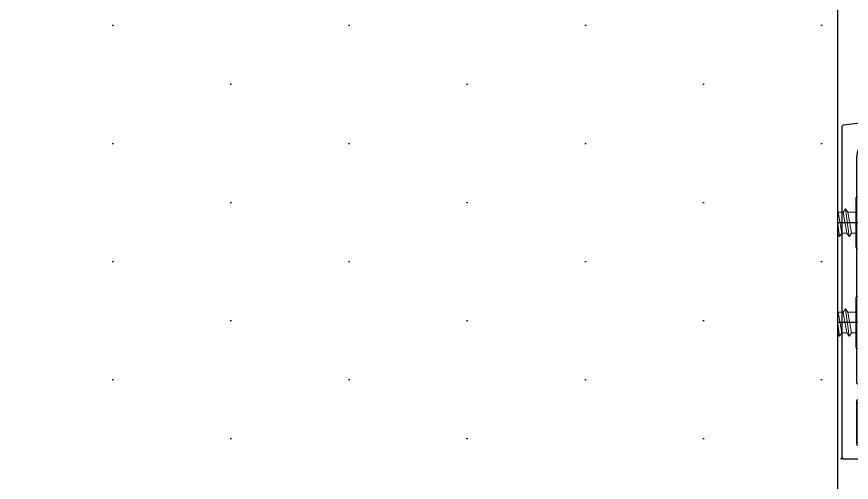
# Model space of a CAD drawing. Header units: millimetres. Extents: x 663313 to 1226001, y 1431724 to 1620898.
# Drawn here: x 772163 to 772275.1, y 1508785.9 to 1508848.5 of the extents above; entities that cross this region are included whole.
import ezdxf

# ---------------------------------------------------------------- set-up
doc = ezdxf.new("R2010")
doc.units = ezdxf.units.MM
doc.set_wipeout_variables(frame=1)
doc.linetypes.add('CENTER', pattern=[50.800000000000004, 31.75, -6.35, 6.35, -6.35])
for name, color, linetype in [('000 - STRUCTURE_STEEL_ACCESORIES_WIPEOUT_', 7, 'Continuous'), ('010 - ASPG_ACCESSORIES_MAIN_COLOR_1', 7, 'Continuous'), ('010 - ASPG_EXTR_MAIN_COLOR_2', 7, 'Continuous'), ('010 - ASPG_FASTERN_HIDDEN_', 7, 'Continuous'), ('010 - ASPG_FASTERN_MAIN_COLOR_1', 7, 'Continuous'), ('010 - ASPG_FASTERN_SUB_COLOR_2', 7, 'Continuous'), ('010 - ASPG_FLASHING_HATCH_', 7, 'Continuous'), ('010 - ASPG_FLASHING_MAIN_COLOR_4', 7, 'Continuous'), ('010 - ASPG_FLASHING_WIPEOUT_', 7, 'Continuous'), ('010 - ASPG_FRAMING_MAIN_COLOR_2', 7, 'Continuous'), ('010 - ASPG_FRAMING_SUB_COLOR_2', 7, 'Continuous'), ('010 - ASPG_FRAMING_WIPEOUT_', 7, 'Continuous'), ('Center Line', 7, 'CENTER')]:
    doc.layers.add(name, color=color, linetype=linetype)
doc.layers.add('010 - ASPG_EXTR_DEF_SUB', color=7, linetype='Continuous', plot=False)
doc.layers.add('SCREW', color=7, linetype='Continuous', lineweight=5)

# ---------------------------------------------------------------- blocks, each defined once
blk = doc.blocks.new('PZG35-9D5')
at = {"layer": 'Center Line', "color": 7}
blk.add_line((1.4210854715202e-14, 3.733653355866409), (1.4210854715202e-14, -10.53404386090006), dxfattribs=at)
at = {"layer": 'SCREW', "color": 7}
for p, q in [((-1.399999999999963, 2.842170943040401e-14), (-1.399999999999963, -1.090192378864657)), ((1.399999999999991, 0), (1.399999999999991, -0.5901923788647139)), ((-1.850000000000009, -1.399999999999977), (1.850000000000037, -0.8999999999999773)), ((-1.850000000000009, -1.399999999999977), (-1.399999999999963, -1.090192378864685)), ((-1.399999999999963, -1.090192378864685), (1.399999999999991, -0.5901923788646855)), ((1.850000000000037, -0.8999999999999773), (1.399999999999991, -0.5901923788646855)), ((1.850000000000037, -0.8999999999999773), (1.399999999999991, -1.209807621135297)), ((-1.850000000000009, -1.399999999999977), (-1.399999999999963, -1.709807621135297)), ((-1.850000000000009, -2.699999999999989), (1.850000000000037, -2.199999999999989)), ((-1.399999999999963, -1.709807621135297), (1.399999999999991, -1.209807621135297)), ((-1.399999999999963, -1.709807621135269), (-1.399999999999963, -2.390192378864697)), ((-1.399999999999963, -2.390192378864697), (1.399999999999991, -1.890192378864697)), ((1.399999999999991, -1.209807621135269), (1.399999999999991, -1.890192378864725)), ((1.850000000000037, -2.199999999999989), (1.399999999999991, -1.890192378864697)), ((1.850000000000037, -2.199999999999989), (1.399999999999991, -2.509807621135309)), ((-1.850000000000009, -2.699999999999989), (-1.399999999999963, -2.390192378864697)), ((-1.850000000000009, -2.699999999999989), (-1.399999999999963, -3.009807621135309)), ((-1.399999999999963, -3.009807621135309), (1.399999999999991, -2.509807621135309)), ((-1.399999999999963, -3.009807621135309), (-1.399999999999963, -3.690192378864708)), ((0.5619885887190463, -3.339837273736322), (1.399999999999991, -3.190192378864708)), ((1.399999999999991, -2.50980762113528), (1.399999999999991, -3.190192378864708)), ((1.850000000000037, -3.5), (1.399999999999991, -3.190192378864708)), ((-1.850000000000009, -4), (-1.399999999999963, -3.690192378864708)), ((-1.850000000000009, -4), (-0.9911470940920566, -3.883938796498938)), ((-1.850000000000009, -4), (-1.399999999999963, -4.30980762113532)), ((-1.399999999999963, -3.690192378864708), (-0.8446989986695002, -3.591031485769975)), ((-1.399999999999963, -4.30980762113532), (-1.184865735341859, -4.271390788160659)), ((-1.399999999999963, -4.309807621135349), (-1.399999999999963, -8.099999999999966)), ((0.7141825614195483, -3.653488843051434), (1.850000000000037, -3.5)), ((0.7141825614195483, -3.932275020881832), (1.399999999999991, -3.80980762113532)), ((1.850000000000037, -3.5), (1.399999999999991, -3.80980762113532)), ((1.399999999999991, -3.809807621135349), (1.399999999999991, -4.490192378864691)), ((0.7141825614195483, -4.612659778611231), (1.399999999999991, -4.49019237886472)), ((0.7141825614195483, -4.953488843051389), (1.850000000000037, -4.800000000000011)), ((0.7141825614195483, -5.232275020881843), (1.399999999999991, -5.109807621135332)), ((1.850000000000037, -4.800000000000011), (1.399999999999991, -4.49019237886472)), ((1.850000000000037, -4.800000000000011), (1.399999999999991, -5.109807621135332)), ((1.399999999999991, -5.109807621135332), (1.399999999999991, -8.099999999999966)), ((1.4210854715202e-14, -9.5), (-1.399999999999963, -8.099999999999966)), ((1.4210854715202e-14, -9.5), (1.399999999999991, -8.099999999999966))]:
    blk.add_line(p, q, dxfattribs=at)
blk.add_lwpolyline([(1.4210854715202e-14, -9.5), (0.7141825614195483, -5.232275020881843), (0.7141825614195483, -3.600899293750615, 0.4176573264866609), (0.4106596181599826, -3.300919979679151, 0.1081021898226624), (-0.8446989986694433, -3.591031485769975), (-1.399999999999991, -4.701675652739141)], format="xyb", dxfattribs=at)
blk = doc.blocks.new('*U6169')
at = {"layer": 'SCREW', "color": 7}
blk.add_lwpolyline([(3.026373332565058, 1.780836269555209, 0.09905967801670053), (0.7999999999999687, 2.546427498927414), (0.7999999999999687, 2.274284095813357), (-0.800000000000054, 2.274284095813357), (-0.800000000000054, 2.546427498927414, 0.09905967801670058), (-3.026373332565143, 1.780836269555209, 0.2665876613401604), (-3.500000000000043, 0.9556546004010897), (-3.500000000000043, 0.1999999999999886, 0.4142135623730938), (-3.300000000000054, 0), (3.299999999999997, 0, 0.4142135623731049), (3.499999999999986, 0.1999999999999886), (3.499999999999957, 0.9556546004010897, 0.2665876613401604)], format="xyb", close=True, dxfattribs=at)
blk.add_blockref('PZG35-9D5', (-1.4210854715202e-14, 0), dxfattribs=at)
blk = doc.blocks.new('*U6175')
at = {"color": 7}
blk.add_point((0, 0), dxfattribs=at)
at = {"layer": '010 - ASPG_ACCESSORIES_MAIN_COLOR_1', "color": 7}
blk.add_lwpolyline([(-39.69999999902211, -0.5999999995172398, 0.4142135623731156), (-39.99999999883585, -0.8999999995638059), (-39.99999999883585, -7.366962144914214, 0.5773502691897371), (-39.65044321701862, -7.568778847059366), (-36.64260295056738, -5.832201459393036, 0.7673269879794871), (-36.78520590183325, -5.299999999645297), (-37.89999999874271, -5.299999999645297, -0.4142135623735732), (-38.19999999902211, -4.999999999656938), (-38.19999999902211, -2.799999999587089, -0.4142135623730951), (-37.99999999883585, -2.59999999951724), (-32.18326623388566, -2.59999999951724, -0.3888787318530097), (-31.98402729420923, -2.782568851142787), (-31.8474567013327, -4.343577870872468, 0.3888787318530089), (-31.34935935237445, -4.799999999528882), (-30.29999999911524, -4.799999999528882, 0.4142135623732408), (-29.99999999883585, -4.499999999540523), (-29.99999999883585, -2.899999999505599, -0.4142135623731785), (-29.69999999902211, -2.59999999951724), (0.4107479506637901, -2.59999999951724, -0.3789692262628873), (3.38851808081381, -5.235465979035143), (7.952927200356498, -42.5207682372482, 0.4465929586642906), (11.6177961837966, -45.07649022702281, -0.4898018444424612), (16.07846395508386, -48.68238816667036), (16.06490363762714, -49.36225294566866, -0.1824796859550777), (15.80227640201338, -50.01801436272836, -0.2679491924113072), (15.32539491611533, -50.16829426406803, 1.122114645179816), (15.09990952932276, -52.3421093734276, 0.4050039718497206), (18.0645059288945, -49.40213623346681), (18.07806624681689, -48.72227145435209, 0.4898054953707174), (11.15966573380865, -43.12966807454978, -0.4465970485362636), (9.938031048281118, -42.27776159492242), (4.866356541635469, -0.8481197821154633, 0.3641755342157969), (4.570876519894227, -0.5999999995172398)], format="xyb", close=True, dxfattribs=at)
at = {"layer": '010 - ASPG_EXTR_DEF_SUB', "color": 7}
for p in [(-39.99999999883585, -0.4999999995172402), (43.44495566345738, -76.89999999944341), (43.44495566345738, -77.49999999954052)]:
    blk.add_point(p, dxfattribs=at)
at = {"layer": '010 - ASPG_EXTR_MAIN_COLOR_2', "color": 7}
blk.add_lwpolyline([(11.37409105408005, -48.15170148877115), (11.47245816211216, -47.43577758665815), (12.17779493960552, -47.55667202338264), (12.29266474000178, -46.78670596401826, -0.5355375090189683), (14.1918134491425, -49.16870282323253, 0.9915718169393263), (15.66379558271728, -49.57599316951273, 1.157025413028558), (8.792231505503878, -48.77291728999153, -0.6885576205791355), (8.274611146422103, -48.98797988444021), (-17.14292736421339, -22.16859813180672), (-32.34153279638849, -6.131750148785431), (-32.34153279638849, -2.899999981694054, 0.4143115081626392), (-32.64163311407901, -2.59999999951724), (-37.54163311352022, -2.59999999951724, 0.4141156188887998), (-37.84153278893791, -2.899999981635847), (-37.84153278893791, -4.299999988411218, 0.4142135623731781), (-37.54153279098682, -4.599999986478724), (-35.98884801496752, -4.599999986478724, -0.205894629290155), (-35.77110154624097, -4.693635078269653), (33.22969053988345, -77.49999999954052), (43.14495566324331, -77.49999999954052, 0.6681786376628355), (43.35708769806661, -76.98786796536915), (40.5215537941549, -74.1523340573247, 0.6681786381757795), (40.00942175951786, -74.36446609156592), (40.00942175951786, -75.99999999802712), (33.87471885257401, -75.99999999802712), (11.86384030175395, -52.7751643466243, -0.5583539238224016), (12.08261241135187, -51.95244935475676, 0.7662751832817146), (12.03674733010121, -50.39291741001107, -0.4385828234445206), (10.70630855322815, -48.05207626283555)], format="xyb", close=True, dxfattribs=at)
at = {"layer": 'SCREW', "color": 7, "rotation": 180}
for p in [(-21.64901723782532, -2.499999999924694), (-8.237076249206439, -2.499999999924694)]:
    blk.add_blockref('*U6169', p, dxfattribs=at)
blk = doc.blocks.new('*U4790')
at = {"color": 7}
blk.add_wipeout([(1370.0000000029759, 4.000000001442004), (60.00000000297587, 4.000000000000227), (60.00000000297587, 69.30000000000041), (1370.0000000029759, 69.30000000144196)], dxfattribs=at).dxf.layer = '010 - ASPG_FRAMING_WIPEOUT_'
at = {"layer": '010 - ASPG_FRAMING_MAIN_COLOR_2', "color": 7}
blk.add_lwpolyline([(1340.00000000414, 69.30000000144157), (90.00000000181171, 69.3), (90.00000000181171, 6), (1340.00000000414, 6.000000001441567)], close=True, dxfattribs=at)
at = {"layer": '010 - ASPG_FRAMING_SUB_COLOR_2', "color": 7}
for points in [[(1370.000000002976, 4.000000001441567), (60.00000000297587, 4), (60.00000000297587, 69.3), (1370.000000002976, 69.30000000144157)], [(60.00000000297587, 2.000000000715772), (60.00000000297587, 4), (1370.000000002976, 4.000000001441567), (1370.000000002976, 2.000000002157339)]]:
    blk.add_lwpolyline(points, close=True, dxfattribs=at)
at = {"color": 7, "rotation": 180}
for p in [(1261.770309460117, 69.3), (1326.770309460117, 69.3)]:
    blk.add_blockref('*U6175', p, dxfattribs=at)
blk = doc.blocks.new('W-1-PP18-ST_ENT4_REV00_20260604-235409_LOPF_ASPG_')
at = {"color": 7, "rotation": 270}
blk.add_blockref('*U4790', (24265.99999999977, -11935.00270008505), dxfattribs=at)
blk = doc.blocks.new('*U6318')
at = {"color": 7}
blk.add_wipeout([(0, 69.29999999994743), (1580.297299914814, 69.29999999994743), (1458.9972999150466, -51.99999999999818), (0, -51.99999999999818)], dxfattribs=at).dxf.layer = '010 - ASPG_FLASHING_WIPEOUT_'
at = {"layer": '010 - ASPG_FLASHING_HATCH_'}
h = blk.add_hatch(dxfattribs=at)
h.set_pattern_fill('DOTS', scale=0.2)
h.set_pattern_definition([(0, (0, 0), (7.9375, 15.875), [0, -15.875])])
h.paths.add_polyline_path([(-2.8421709430404e-14, 69.29999999999998), (1580.297299914993, 69.29999999999998), (1458.997299915226, -52.00000000000001), (3.155443620884047e-30, -52.00000000000001)])
at = {"layer": '010 - ASPG_FLASHING_MAIN_COLOR_4', "color": 7}
blk.add_lwpolyline([(-2.8421709430404e-14, 69.29999999999998), (1580.297299914993, 69.29999999999998), (1458.997299915226, -52.00000000000001), (3.155443620884047e-30, -52.00000000000001)], close=True, dxfattribs=at)
blk = doc.blocks.new('W-1-PP18-ST_ENT4_REV00_20260617-033902_ASPG_FLASHING')
at = {"color": 7, "rotation": 270}
blk.add_blockref('*U6318', (24265.99999999977, -11935.00270008529), dxfattribs=at)
blk = doc.blocks.new('000_ASPG_TYP_FILES_EXPANSION_BOLT_1')
at = {"layer": '010 - ASPG_FASTERN_HIDDEN_', "color": 7, "linetype": 'CENTER'}
blk.add_line((-15.26864065614063, 9.349345953436885e-16), (74.85623900254723, -4.583622674533936e-15), dxfattribs=at)
at = {"layer": '010 - ASPG_FASTERN_MAIN_COLOR_1', "color": 7}
for p, q in [((-8.000000000029104, 7.211963661015035), (-7.359999999956925, 7.851963660985349)), ((-7.359999999956925, 7.851963660985349), (-2.24000000001979, 7.851963660985348)), ((-1.600000000034924, 7.211963661015034), (-2.24000000001979, 7.851963660985348)), ((-8.000000000029104, 7.211963661015035), (-8.000000000029104, -7.211963661000481)), ((-1.600000000034924, 7.211963661015034), (-1.600000000034925, -7.211963661000482)), ((-7.359999999956926, 3.925981830441743), (-2.24000000001979, 3.925981830441742)), ((-7.359999999956926, -3.92598183042719), (-2.240000000019791, -3.92598183042719)), ((-7.359999999956927, -7.851963660985347), (-8.000000000029104, -7.211963661000481)), ((-2.240000000019791, -7.851963660985348), (-1.600000000034925, -7.211963661000482)), ((-7.359999999956927, -7.851963660985347), (-2.240000000019791, -7.851963660985348))]:
    blk.add_line(p, q, dxfattribs=at)
blk.add_lwpolyline([(-1.600000000034925, -8.400000000052387), (-5.143516556450961e-16, -8.400000000052387), (5.143516556450961e-16, 8.400000000052387), (-1.600000000034924, 8.400000000052387)], close=True, dxfattribs=at)
for centre, radius, start, end in [((-4.66958333333605, 5.888972745771753), 3.330416666666676, 143.8846352637614, 216.115364737895), ((-4.930416666640667, 5.888972745771753), 3.330416666666676, 323.884635262105, 36.11536473623859), ((4.361666666693054, -2.670750561156677e-16), 12.36166666666667, 161.4825631773627, 198.5174368226373), ((-13.96166666666977, 8.549055197049716e-16), 12.36166666666667, 341.4825631773626, 18.51743682263733), ((-4.66958333333605, -5.888972745771753), 3.330416666666676, 143.884635262105, 216.1153647362386), ((-4.930416666640667, -5.888972745771753), 3.330416666666676, 323.8846352637614, 36.11536473789496)]:
    blk.add_arc(centre, radius, start, end, dxfattribs=at)
at = {"layer": '010 - ASPG_FASTERN_SUB_COLOR_2', "color": 7}
for p, q in [((50.50000000005821, 4.000000000014549), (60.29349832783919, 4.565945234964598)), ((60.29349832783919, 4.565945234964598), (60.29349832783919, -1.068101395154376)), ((-10.9215796769422, 4.000000000014553), (-11.72089587236405, 2.799999999973807)), ((-10.9215796769422, 4.000000000014553), (-11.61439999999129, -4.000000000014551)), ((-10.33270272545633, 2.799999999973807), (-10.9215796769422, 4.000000000014553)), ((-9.535979677020805, 4.000000000014553), (-10.33270272545633, 2.799999999973807)), ((-9.535979677020805, 4.000000000014553), (-10.22880000004079, -4.000000000014551)), ((-8.947102725418517, 2.799999999973807), (-9.535979677020805, 4.000000000014553)), ((-8.150379676982993, 4.000000000014553), (-8.947102725418517, 2.799999999973807)), ((-8.150379676982993, 4.000000000014553), (-8.84320000000298, -4.000000000014551)), ((0.6632203230692542, 4.000000000014552), (-0.1335027254826853, 2.799999999973807)), ((0.6632203230692542, 4.000000000014552), (-0.02959999995073328, -4.000000000014552)), ((1.25209727458423, 2.799999999973807), (0.6632203230692542, 4.000000000014552)), ((2.048820323019755, 4.000000000014552), (1.25209727458423, 2.799999999973807)), ((2.048820323019755, 4.000000000014552), (1.355999999999767, -4.000000000014552)), ((2.637697274622042, 2.799999999973807), (2.048820323019755, 4.000000000014552)), ((3.434420323057566, 4.000000000014552), (2.637697274622042, 2.799999999973807)), ((3.434420323057566, 4.000000000014552), (2.741600000037578, -4.000000000014552)), ((4.023297274572542, 2.799999999973806), (3.434420323057566, 4.000000000014552)), ((4.820020323008066, 4.000000000014552), (4.023297274572542, 2.799999999973806)), ((4.820020323008066, 4.000000000014552), (4.127199999988079, -4.000000000014552)), ((5.408897274610354, 2.799999999973806), (4.820020323008066, 4.000000000014552)), ((6.205620323045878, 4.000000000014552), (5.408897274610354, 2.799999999973806)), ((6.205620323045878, 4.000000000014552), (5.512800000025891, -4.000000000014552)), ((6.79449727453175, 2.799999999973806), (6.205620323045878, 4.000000000014552)), ((7.591220322996378, 4.000000000014551), (6.79449727453175, 2.799999999973806)), ((7.591220322996378, 4.000000000014551), (6.898399999947287, -4.000000000014552)), ((8.180097274598666, 2.799999999973806), (7.591220322996378, 4.000000000014551)), ((8.97682032303419, 4.000000000014551), (8.180097274598666, 2.799999999973806)), ((8.97682032303419, 4.000000000014551), (8.284000000014203, -4.000000000014553)), ((9.565697274520062, 2.799999999973806), (8.97682032303419, 4.000000000014551)), ((10.362420323072, 4.000000000014551), (9.565697274520062, 2.799999999973806)), ((10.362420323072, 4.000000000014551), (9.669600000052014, -4.000000000014553)), ((10.95129727458698, 2.799999999973806), (10.362420323072, 4.000000000014551)), ((11.7480203230225, 4.000000000014551), (10.95129727458698, 2.799999999973806)), ((11.7480203230225, 4.000000000014551), (11.05520000000251, -4.000000000014553)), ((12.33689727462479, 2.799999999973806), (11.7480203230225, 4.000000000014551)), ((13.13362032306031, 4.000000000014551), (12.33689727462479, 2.799999999973806)), ((13.13362032306031, 4.000000000014551), (12.44080000004033, -4.000000000014553)), ((13.13362032306031, 4.000000000014551), (47.5000000000291, 4.000000000014549)), ((47.5000000000291, 3.000000000043653), (47.5000000000291, 4.000000000014549)), ((50.50000000005821, 1.999999999956341), (50.50000000005821, 4.000000000014549)), ((67.5, 4.000000000014547), (60.29349832783919, 3.279349832839213)), ((67.5, -4.000000000014556), (67.5, 4.000000000014547)), ((-13.0000000000291, 1.999999999956345), (-12.16536610751064, 2.78428793490457)), ((-11.72089587236405, 2.799999999973807), (-12.20587009846349, -2.799999999973806)), ((-12.16536610751064, 2.78428793490457), (-11.71493255696259, 2.844075092638378)), ((-10.33270272545633, 2.799999999973807), (-10.81767695155577, -2.799999999973806)), ((-8.947102725418517, 2.799999999973807), (-9.432076951488853, -2.799999999973806)), ((1.25209727458423, 2.799999999973807), (0.7671230484847908, -2.799999999973807)), ((2.637697274622042, 2.799999999973807), (2.152723048435291, -2.799999999973807)), ((4.023297274572542, 2.799999999973806), (3.538323048473103, -2.799999999973807)), ((5.408897274610354, 2.799999999973806), (4.923923048423603, -2.799999999973807)), ((6.79449727453175, 2.799999999973806), (6.309523048461415, -2.799999999973807)), ((8.180097274598666, 2.799999999973806), (7.695123048499227, -2.799999999973807)), ((9.565697274520062, 2.799999999973806), (9.080723048449727, -2.799999999973807)), ((10.95129727458698, 2.799999999973806), (10.46632304848754, -2.799999999973807)), ((12.33689727462479, 2.799999999973806), (11.85192304843804, -2.799999999973807)), ((50.50000000005821, 3.000000000043653), (47.5000000000291, 3.000000000043653)), ((-13.0000000000291, -1.999999999956343), (-13.0000000000291, 1.999999999956345)), ((50.50000000005821, 1.999999999956341), (51.5000000000291, 1.999999999956341)), ((50.65813716000412, 1.193949539578167), (51.02902187901782, 1.193949539578167)), ((54.72792407794623, -0.3162277660012511), (55.27207592205377, 1.316227765986693)), ((56.22075922007207, 1.999999999956341), (57.5, 1.999999999956341)), ((56.68357206514338, 1.409183307376221), (57.11225793708581, 1.409183307376221)), ((50.50000000005821, -4.000000000014555), (50.50000000005821, 1.04255772453325)), ((52.02902187898871, 0.1939495396072712), (52.02902187898871, -0.7475786201248443)), ((52.5, 0.999999999970893), (52.5, -3.214697847761802e-15)), ((55.03590488355258, -1.104050547830415), (55.74926603140193, 0.7656552351108951)), ((58.11087046129978, 0.4618428399699006), (58.17742339696269, -0.8002381526894204)), ((58.5, 0.9999999999708926), (58.5, -0.03725061344448835)), ((53.5, -0.9999999999708995), (53.77924077992793, -0.9999999999708995)), ((59.4620560821204, -1.036530483703249), (60.29349832783919, -1.068101395154376)), ((-13.0000000000291, -1.999999999956343), (-12.16536610751064, -2.835704890574561)), ((53.02902187895961, -1.747578620095741), (54.10159884969471, -1.747578620095741)), ((59.17603592126397, -1.747578620095741), (60.29349832783919, -1.747578620095741)), ((60.29349832783919, -1.747578620095741), (60.29349832783919, -4.689106779886064)), ((-11.61439999999129, -4.000000000014551), (-12.20587009846349, -2.799999999973806)), ((-10.81767695155577, -2.799999999973806), (-11.61439999999129, -4.000000000014551)), ((-10.22880000004079, -4.000000000014551), (-10.81767695155577, -2.799999999973806)), ((-9.432076951488853, -2.799999999973806), (-10.22880000004079, -4.000000000014551)), ((-8.84320000000298, -4.000000000014551), (-9.432076951488853, -2.799999999973806)), ((-8.046476951567456, -2.799999999973806), (-8.84320000000298, -4.000000000014551)), ((0.7671230484847908, -2.799999999973807), (-0.02959999995073328, -4.000000000014552)), ((1.355999999999767, -4.000000000014552), (0.7671230484847908, -2.799999999973807)), ((2.152723048435291, -2.799999999973807), (1.355999999999767, -4.000000000014552)), ((2.741600000037578, -4.000000000014552), (2.152723048435291, -2.799999999973807)), ((3.538323048473103, -2.799999999973807), (2.741600000037578, -4.000000000014552)), ((4.127199999988079, -4.000000000014552), (3.538323048473103, -2.799999999973807)), ((4.923923048423603, -2.799999999973807), (4.127199999988079, -4.000000000014552)), ((5.512800000025891, -4.000000000014552), (4.923923048423603, -2.799999999973807)), ((6.309523048461415, -2.799999999973807), (5.512800000025891, -4.000000000014552)), ((6.898399999947287, -4.000000000014552), (6.309523048461415, -2.799999999973807)), ((7.695123048499227, -2.799999999973807), (6.898399999947287, -4.000000000014552)), ((8.284000000014203, -4.000000000014553), (7.695123048499227, -2.799999999973807)), ((9.080723048449727, -2.799999999973807), (8.284000000014203, -4.000000000014553)), ((9.669600000052014, -4.000000000014553), (9.080723048449727, -2.799999999973807)), ((10.46632304848754, -2.799999999973807), (9.669600000052014, -4.000000000014553)), ((11.05520000000251, -4.000000000014553), (10.46632304848754, -2.799999999973807)), ((11.85192304843804, -2.799999999973807), (11.05520000000251, -4.000000000014553)), ((12.44080000004033, -4.000000000014553), (11.85192304843804, -2.799999999973807)), ((47.5000000000291, -4.000000000014555), (47.5000000000291, -3.000000000043659)), ((47.5000000000291, -3.000000000043659), (50.50000000005821, -3.000000000043659)), ((60.29349832783919, -3.27934983283922), (67.5, -4.000000000014556)), ((12.50000000005821, -4.000000000014553), (47.5000000000291, -4.000000000014555)), ((60.29349832783919, -4.689106779886064), (50.50000000005821, -4.000000000014555))]:
    blk.add_line(p, q, dxfattribs=at)
for centre, start, end in [((51.02902187901782, 0.1939495396072712), 0, 121.939390925067), ((51.5000000000291, 0.9999999999708931), 0, 90), ((56.22075922007207, 0.9999999999708927), 90, 161.565051177078), ((56.68357206514338, 0.4091833074053249), 90, 159.1163175735186), ((57.11225793708581, 0.4091833074053249), 3.018565158218145, 90), ((57.5, 0.9999999999708926), 0, 90), ((53.02902187895961, -0.7475786201248443), 180, 270), ((53.5, -3.27593018771917e-15), 180, 270), ((53.77924077992793, -3.293028754085677e-15), 270, 341.565051177078), ((54.10159884969471, -0.7475786201248444), 270, 339.1163175735186), ((59.17603592126397, -0.7475786201248448), 183.0185651582182, 270), ((59.4999999999709, -0.03725061344448841), 180, 267.825451638266)]:
    blk.add_arc(centre, 1, start, end, dxfattribs=at)
blk = doc.blocks.new('*U5742')
at = {"color": 7}
blk.add_wipeout([(43.048557457984344, 74.99999999997623), (43.04855745798436, 29.99999999953963), (3.552713678800501e-15, 29.99999999952508), (3.552713678800501e-15, 24.99999999996163), (48.0485574579798, 24.999999999976186), (48.04855745797978, 74.99999999997623)], dxfattribs=at).dxf.layer = '000 - STRUCTURE_STEEL_ACCESORIES_WIPEOUT_'
blk.add_blockref('000_ASPG_TYP_FILES_EXPANSION_BOLT_1', (43.04855745798432, 52.49999999975791), dxfattribs=at)

msp = doc.modelspace()

# ---------------------------------------------------------------- block references
at = {"color": 7}
msp.add_blockref('W-1-PP18-ST_ENT4_REV00_20260604-235409_LOPF_ASPG_', (747937.9498508666, 1522025.785729408), dxfattribs=at)

# ---------------------------------------------------------------- next in the draw order: block references
at = {"color": 7, "yscale": -1, "rotation": 180}
msp.add_blockref('*U5742', (772205.9498508686, 1508735.783029323), dxfattribs=at)

# ---------------------------------------------------------------- next in the draw order: block references
at = {"color": 7}
msp.add_blockref('W-1-PP18-ST_ENT4_REV00_20260617-033902_ASPG_FLASHING', (747937.9498508666, 1522025.785729408), dxfattribs=at)

doc.saveas('drawing.dxf')
